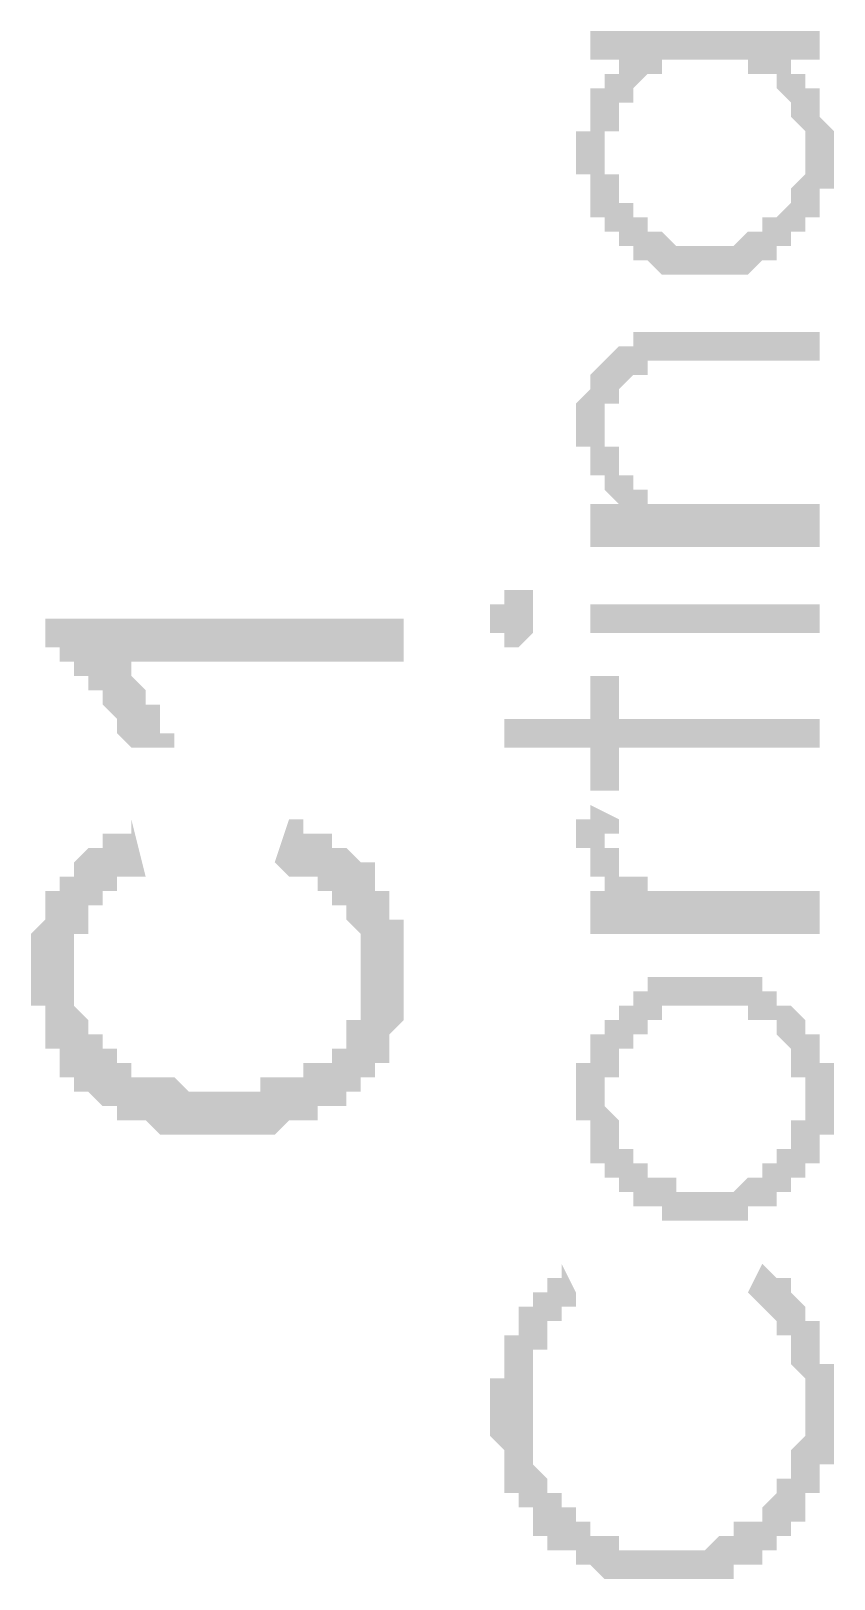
# Model space of a CAD drawing. Header units: inches. Extents: x 17 to 643, y -49 to 16.
# Drawn here: x 606.351 to 606.791, y -35.378 to -34.529 of the extents above; entities that cross this region are included whole.
import ezdxf

# ---------------------------------------------------------------- set-up
doc = ezdxf.new("R2010")
doc.units = ezdxf.units.IN
doc.header["$MEASUREMENT"] = 0
doc.layers.add('PDF_Rellenos sólidos', color=7, linetype='Continuous')

msp = doc.modelspace()

# ---------------------------------------------------------------- hatches: boundary and pattern name
at = {"layer": 'PDF_Rellenos sólidos', "transparency": 33554559}
h = msp.add_hatch(color=256, dxfattribs=at)
h.paths.add_polyline_path([(606.65773, -34.52918), (606.78349, -34.52918), (606.78349, -34.5449), (606.75991, -34.5449), (606.76777, -34.5449), (606.76777, -34.5449), (606.76777, -34.55276), (606.76777, -34.55276), (606.77563, -34.55276), (606.77563, -34.55276), (606.77563, -34.56062), (606.77563, -34.56062), (606.77563, -34.56062), (606.78349, -34.56062), (606.78349, -34.56848), (606.78349, -34.56848), (606.78349, -34.56848), (606.78349, -34.56848), (606.78349, -34.57634), (606.78349, -34.57634), (606.78349, -34.57634), (606.78349, -34.57634), (606.79135, -34.5842), (606.79135, -34.5842), (606.79135, -34.5842), (606.79135, -34.59206), (606.79135, -34.59206), (606.79135, -34.59206), (606.79135, -34.59992), (606.79135, -34.59992), (606.79135, -34.59992), (606.79135, -34.59992), (606.79135, -34.60778), (606.79135, -34.60778), (606.79135, -34.60778), (606.79135, -34.61564), (606.79135, -34.61564), (606.78349, -34.61564), (606.78349, -34.61564), (606.78349, -34.6235), (606.78349, -34.6235), (606.78349, -34.6235), (606.78349, -34.6235), (606.78349, -34.63136), (606.78349, -34.63136), (606.77563, -34.63136), (606.77563, -34.63136), (606.77563, -34.63922), (606.77563, -34.63922), (606.77563, -34.63922), (606.76777, -34.63922), (606.76777, -34.64708), (606.76777, -34.64708), (606.76777, -34.64708), (606.76777, -34.64708), (606.75991, -34.64708), (606.75991, -34.65494), (606.75991, -34.65494), (606.75991, -34.65494), (606.75205, -34.65494), (606.75205, -34.65494), (606.75205, -34.65494), (606.74419, -34.6628), (606.74419, -34.6628), (606.74419, -34.6628), (606.74419, -34.6628), (606.73633, -34.6628), (606.73633, -34.6628), (606.73633, -34.6628), (606.72847, -34.6628), (606.72847, -34.6628), (606.72847, -34.6628), (606.72061, -34.6628), (606.72061, -34.6628), (606.72061, -34.6628), (606.72061, -34.6628), (606.71275, -34.6628), (606.71275, -34.6628), (606.71275, -34.6628), (606.70489, -34.6628), (606.70489, -34.6628), (606.70489, -34.6628), (606.70489, -34.6628), (606.69703, -34.6628), (606.69703, -34.6628), (606.69703, -34.6628), (606.68917, -34.65494), (606.68917, -34.65494), (606.68917, -34.65494), (606.68917, -34.65494), (606.68131, -34.65494), (606.68131, -34.65494), (606.68131, -34.65494), (606.68131, -34.64708), (606.67345, -34.64708), (606.67345, -34.64708), (606.67345, -34.64708), (606.67345, -34.64708), (606.67345, -34.63922), (606.66559, -34.63922), (606.66559, -34.63922), (606.66559, -34.63922), (606.66559, -34.63136), (606.66559, -34.63136), (606.65773, -34.63136), (606.65773, -34.63136), (606.65773, -34.6235), (606.65773, -34.6235), (606.65773, -34.6235), (606.65773, -34.6235), (606.65773, -34.61564), (606.65773, -34.61564), (606.65773, -34.61564), (606.65773, -34.60778), (606.64987, -34.60778), (606.64987, -34.60778), (606.64987, -34.60778), (606.64987, -34.59992), (606.64987, -34.59992), (606.64987, -34.59992), (606.64987, -34.59992), (606.64987, -34.59206), (606.64987, -34.59206), (606.64987, -34.59206), (606.64987, -34.5842), (606.64987, -34.5842), (606.65773, -34.5842), (606.65773, -34.57634), (606.65773, -34.57634), (606.65773, -34.57634), (606.65773, -34.57634), (606.65773, -34.56848), (606.65773, -34.56848), (606.65773, -34.56848), (606.65773, -34.56848), (606.65773, -34.56062), (606.66559, -34.56062), (606.66559, -34.56062), (606.66559, -34.56062), (606.66559, -34.55276), (606.66559, -34.55276), (606.67345, -34.55276), (606.67345, -34.55276), (606.67345, -34.55276), (606.67345, -34.5449), (606.68131, -34.5449), (606.68131, -34.5449), (606.65773, -34.5449)], flags=0)
h.paths.add_polyline_path([(606.66559, -34.59206), (606.66559, -34.59992), (606.66559, -34.59992), (606.66559, -34.59992), (606.66559, -34.60778), (606.67345, -34.60778), (606.67345, -34.60778), (606.67345, -34.61564), (606.67345, -34.61564), (606.67345, -34.61564), (606.67345, -34.61564), (606.67345, -34.6235), (606.67345, -34.6235), (606.67345, -34.6235), (606.68131, -34.6235), (606.68131, -34.6235), (606.68131, -34.63136), (606.68131, -34.63136), (606.68131, -34.63136), (606.68917, -34.63136), (606.68917, -34.63922), (606.68917, -34.63922), (606.68917, -34.63922), (606.69703, -34.63922), (606.69703, -34.63922), (606.69703, -34.63922), (606.69703, -34.63922), (606.70489, -34.64708), (606.70489, -34.64708), (606.70489, -34.64708), (606.70489, -34.64708), (606.71275, -34.64708), (606.71275, -34.64708), (606.71275, -34.64708), (606.72061, -34.64708), (606.72061, -34.64708), (606.72061, -34.64708), (606.72061, -34.64708), (606.72847, -34.64708), (606.72847, -34.64708), (606.72847, -34.64708), (606.73633, -34.64708), (606.73633, -34.64708), (606.73633, -34.64708), (606.73633, -34.64708), (606.74419, -34.63922), (606.74419, -34.63922), (606.74419, -34.63922), (606.74419, -34.63922), (606.75205, -34.63922), (606.75205, -34.63922), (606.75205, -34.63922), (606.75205, -34.63136), (606.75991, -34.63136), (606.75991, -34.63136), (606.75991, -34.63136), (606.75991, -34.63136), (606.76777, -34.6235), (606.76777, -34.6235), (606.76777, -34.6235), (606.76777, -34.6235), (606.76777, -34.61564), (606.76777, -34.61564), (606.76777, -34.61564), (606.76777, -34.61564), (606.77563, -34.60778), (606.77563, -34.60778), (606.77563, -34.60778), (606.77563, -34.59992), (606.77563, -34.59992), (606.77563, -34.59992), (606.77563, -34.59206), (606.77563, -34.59206), (606.77563, -34.59206), (606.77563, -34.59206), (606.77563, -34.59206), (606.77563, -34.5842), (606.77563, -34.5842), (606.77563, -34.5842), (606.76777, -34.57634), (606.76777, -34.57634), (606.76777, -34.57634), (606.76777, -34.56848), (606.76777, -34.56848), (606.76777, -34.56848), (606.76777, -34.56848), (606.76777, -34.56848), (606.75991, -34.56062), (606.75991, -34.56062), (606.75991, -34.56062), (606.75991, -34.56062), (606.75991, -34.55276), (606.75205, -34.55276), (606.75205, -34.55276), (606.75205, -34.55276), (606.75205, -34.55276), (606.75205, -34.55276), (606.74419, -34.55276), (606.74419, -34.5449), (606.74419, -34.5449), (606.73633, -34.5449), (606.73633, -34.5449), (606.73633, -34.5449), (606.73633, -34.5449), (606.72847, -34.5449), (606.72847, -34.5449), (606.72847, -34.5449), (606.72061, -34.5449), (606.72061, -34.5449), (606.72061, -34.5449), (606.71275, -34.5449), (606.71275, -34.5449), (606.71275, -34.5449), (606.71275, -34.5449), (606.70489, -34.5449), (606.70489, -34.5449), (606.70489, -34.5449), (606.69703, -34.5449), (606.69703, -34.5449), (606.69703, -34.55276), (606.69703, -34.55276), (606.68917, -34.55276), (606.68917, -34.55276), (606.68917, -34.55276), (606.68917, -34.55276), (606.68131, -34.56062), (606.68131, -34.56062), (606.68131, -34.56062), (606.68131, -34.56062), (606.68131, -34.56062), (606.68131, -34.56848), (606.67345, -34.56848), (606.67345, -34.56848), (606.67345, -34.56848), (606.67345, -34.57634), (606.67345, -34.57634), (606.67345, -34.57634), (606.67345, -34.5842), (606.67345, -34.5842), (606.66559, -34.5842), (606.66559, -34.5842), (606.66559, -34.59206), (606.66559, -34.59206), (606.66559, -34.59206)], flags=0)
for points in [[(606.65773, -34.81215), (606.65773, -34.78857), (606.68131, -34.78857), (606.67345, -34.78857), (606.67345, -34.78857), (606.67345, -34.78857), (606.67345, -34.78857), (606.66559, -34.78071), (606.66559, -34.78071), (606.66559, -34.78071), (606.66559, -34.78071), (606.66559, -34.77285), (606.66559, -34.77285), (606.65773, -34.77285), (606.65773, -34.77285), (606.65773, -34.77285), (606.65773, -34.76499), (606.65773, -34.76499), (606.65773, -34.76499), (606.65773, -34.75713), (606.65773, -34.75713), (606.64987, -34.75713), (606.64987, -34.74927), (606.64987, -34.74927), (606.64987, -34.74927), (606.64987, -34.74927), (606.64987, -34.7414), (606.64987, -34.7414), (606.64987, -34.7414), (606.64987, -34.73354), (606.64987, -34.73354), (606.64987, -34.73354), (606.64987, -34.73354), (606.65773, -34.72568), (606.65773, -34.72568), (606.65773, -34.72568), (606.65773, -34.71782), (606.65773, -34.71782), (606.65773, -34.71782), (606.65773, -34.71782), (606.65773, -34.71782), (606.66559, -34.70996), (606.66559, -34.70996), (606.66559, -34.70996), (606.66559, -34.70996), (606.67345, -34.7021), (606.67345, -34.7021), (606.67345, -34.7021), (606.67345, -34.7021), (606.68131, -34.7021), (606.68131, -34.7021), (606.68131, -34.7021), (606.68131, -34.7021), (606.68131, -34.69424), (606.68917, -34.69424), (606.68917, -34.69424), (606.68917, -34.69424), (606.69703, -34.69424), (606.69703, -34.69424), (606.69703, -34.69424), (606.69703, -34.69424), (606.70489, -34.69424), (606.70489, -34.69424), (606.71275, -34.69424), (606.71275, -34.69424), (606.71275, -34.69424), (606.72061, -34.69424), (606.72061, -34.69424), (606.78349, -34.69424), (606.78349, -34.70996), (606.72061, -34.70996), (606.72061, -34.70996), (606.72061, -34.70996), (606.71275, -34.70996), (606.71275, -34.70996), (606.70489, -34.70996), (606.70489, -34.70996), (606.70489, -34.70996), (606.69703, -34.70996), (606.69703, -34.70996), (606.69703, -34.70996), (606.69703, -34.70996), (606.69703, -34.70996), (606.69703, -34.70996), (606.68917, -34.70996), (606.68917, -34.71782), (606.68917, -34.71782), (606.68131, -34.71782), (606.68131, -34.71782), (606.68131, -34.71782), (606.68131, -34.71782), (606.67345, -34.72568), (606.67345, -34.72568), (606.67345, -34.72568), (606.67345, -34.72568), (606.67345, -34.72568), (606.67345, -34.73354), (606.67345, -34.73354), (606.66559, -34.73354), (606.66559, -34.73354), (606.66559, -34.7414), (606.66559, -34.7414), (606.66559, -34.7414), (606.66559, -34.74927), (606.66559, -34.74927), (606.66559, -34.74927), (606.66559, -34.74927), (606.66559, -34.75713), (606.66559, -34.75713), (606.67345, -34.75713), (606.67345, -34.76499), (606.67345, -34.76499), (606.67345, -34.76499), (606.67345, -34.76499), (606.67345, -34.77285), (606.68131, -34.77285), (606.68131, -34.77285), (606.68131, -34.77285), (606.68131, -34.78071), (606.68131, -34.78071), (606.68131, -34.78071), (606.68917, -34.78071), (606.68917, -34.78071), (606.68917, -34.78071), (606.68917, -34.78857), (606.69703, -34.78857), (606.69703, -34.78857), (606.69703, -34.78857), (606.70489, -34.78857), (606.70489, -34.78857), (606.70489, -34.78857), (606.70489, -34.78857), (606.70489, -34.78857), (606.71275, -34.78857), (606.71275, -34.78857), (606.71275, -34.78857), (606.71275, -34.78857), (606.72061, -34.78857), (606.72061, -34.78857), (606.72061, -34.78857), (606.72847, -34.78857), (606.72847, -34.78857), (606.73633, -34.78857), (606.73633, -34.78857), (606.73633, -34.78857), (606.78349, -34.78857), (606.78349, -34.81215)], [(606.55555, -34.85145), (606.55555, -34.87503), (606.39835, -34.87503), (606.39835, -34.87503), (606.39835, -34.87503), (606.40621, -34.87503), (606.40621, -34.88289), (606.40621, -34.88289), (606.40621, -34.88289), (606.41407, -34.89075), (606.41407, -34.89075), (606.41407, -34.89075), (606.41407, -34.89861), (606.41407, -34.89861), (606.41407, -34.89861), (606.42193, -34.89861), (606.42193, -34.90647), (606.42193, -34.90647), (606.42193, -34.90647), (606.42193, -34.91433), (606.42193, -34.91433), (606.42979, -34.91433), (606.42979, -34.92219), (606.42979, -34.92219), (606.42979, -34.92219), (606.40621, -34.92219), (606.40621, -34.92219), (606.39835, -34.91433), (606.39835, -34.91433), (606.39835, -34.91433), (606.39835, -34.90647), (606.39835, -34.90647), (606.39835, -34.90647), (606.39049, -34.89861), (606.39049, -34.89861), (606.39049, -34.89861), (606.39049, -34.89861), (606.39049, -34.89075), (606.38263, -34.89075), (606.38263, -34.89075), (606.38263, -34.88289), (606.38263, -34.88289), (606.38263, -34.88289), (606.37477, -34.88289), (606.37477, -34.88289), (606.37477, -34.87503), (606.37477, -34.87503), (606.36691, -34.87503), (606.36691, -34.87503), (606.36691, -34.86717), (606.35905, -34.86717), (606.35905, -34.86717), (606.35905, -34.86717), (606.35905, -34.86717), (606.35905, -34.86717), (606.35905, -34.85145)], [(606.61057, -34.92219), (606.61057, -34.90647), (606.65773, -34.90647), (606.65773, -34.88289), (606.67345, -34.88289), (606.67345, -34.90647), (606.78349, -34.90647), (606.78349, -34.92219), (606.67345, -34.92219), (606.67345, -34.94577), (606.65773, -34.94577), (606.65773, -34.92219)], [(606.65773, -35.02437), (606.65773, -35.00079), (606.67345, -35.00079), (606.67345, -35.00079), (606.67345, -35.00079), (606.66559, -35.00079), (606.66559, -35.00079), (606.66559, -34.99293), (606.66559, -34.99293), (606.65773, -34.99293), (606.65773, -34.99293), (606.65773, -34.98507), (606.65773, -34.98507), (606.65773, -34.98507), (606.65773, -34.98507), (606.65773, -34.97721), (606.64987, -34.97721), (606.64987, -34.97721), (606.64987, -34.97721), (606.64987, -34.96935), (606.64987, -34.96935), (606.64987, -34.96935), (606.64987, -34.96935), (606.64987, -34.96149), (606.65773, -34.96149), (606.65773, -34.96149), (606.65773, -34.95363), (606.65773, -34.95363), (606.67345, -34.96149), (606.67345, -34.96935), (606.66559, -34.96935), (606.66559, -34.96935), (606.66559, -34.96935), (606.66559, -34.97721), (606.66559, -34.97721), (606.67345, -34.97721), (606.67345, -34.98507), (606.67345, -34.98507), (606.67345, -34.98507), (606.67345, -34.98507), (606.67345, -34.98507), (606.67345, -34.99293), (606.68131, -34.99293), (606.68131, -34.99293), (606.68131, -34.99293), (606.68131, -34.99293), (606.68917, -34.99293), (606.68917, -35.00079), (606.68917, -35.00079), (606.69703, -35.00079), (606.69703, -35.00079), (606.69703, -35.00079), (606.69703, -35.00079), (606.69703, -35.00079), (606.70489, -35.00079), (606.70489, -35.00079), (606.70489, -35.00079), (606.70489, -35.00079), (606.70489, -35.00079), (606.71275, -35.00079), (606.71275, -35.00079), (606.71275, -35.00079), (606.72061, -35.00079), (606.72061, -35.00079), (606.72061, -35.00079), (606.72847, -35.00079), (606.72847, -35.00079), (606.73633, -35.00079), (606.73633, -35.00079), (606.74419, -35.00079), (606.74419, -35.00079), (606.78349, -35.00079), (606.78349, -35.02437)], [(606.48481, -34.98507), (606.49267, -34.96149), (606.49267, -34.96149), (606.49267, -34.96149), (606.50053, -34.96149), (606.50053, -34.96149), (606.50053, -34.96935), (606.50839, -34.96935), (606.50839, -34.96935), (606.50839, -34.96935), (606.51625, -34.96935), (606.51625, -34.96935), (606.51625, -34.97721), (606.52411, -34.97721), (606.52411, -34.97721), (606.52411, -34.97721), (606.52411, -34.97721), (606.53197, -34.98507), (606.53197, -34.98507), (606.53197, -34.98507), (606.53197, -34.98507), (606.53983, -34.98507), (606.53983, -34.99293), (606.53983, -34.99293), (606.53983, -34.99293), (606.53983, -34.99293), (606.53983, -35.00079), (606.54769, -35.00079), (606.54769, -35.00079), (606.54769, -35.00079), (606.54769, -35.00865), (606.54769, -35.00865), (606.54769, -35.00865), (606.54769, -35.01651), (606.55555, -35.01651), (606.55555, -35.01651), (606.55555, -35.02437), (606.55555, -35.02437), (606.55555, -35.02437), (606.55555, -35.03223), (606.55555, -35.03223), (606.55555, -35.03223), (606.55555, -35.04009), (606.55555, -35.04009), (606.55555, -35.04009), (606.55555, -35.04795), (606.55555, -35.04795), (606.55555, -35.05581), (606.55555, -35.05581), (606.55555, -35.05581), (606.55555, -35.06367), (606.55555, -35.06367), (606.55555, -35.06367), (606.55555, -35.07153), (606.55555, -35.07153), (606.55555, -35.07153), (606.54769, -35.07939), (606.54769, -35.07939), (606.54769, -35.07939), (606.54769, -35.08725), (606.54769, -35.08725), (606.54769, -35.08725), (606.54769, -35.08725), (606.54769, -35.09511), (606.53983, -35.09511), (606.53983, -35.09511), (606.53983, -35.09511), (606.53983, -35.10297), (606.53983, -35.10297), (606.53197, -35.10297), (606.53197, -35.10297), (606.53197, -35.11083), (606.53197, -35.11083), (606.52411, -35.11083), (606.52411, -35.11083), (606.52411, -35.11869), (606.52411, -35.11869), (606.51625, -35.11869), (606.51625, -35.11869), (606.51625, -35.11869), (606.50839, -35.11869), (606.50839, -35.12655), (606.50839, -35.12655), (606.50053, -35.12655), (606.50053, -35.12655), (606.50053, -35.12655), (606.49267, -35.12655), (606.49267, -35.12655), (606.49267, -35.12655), (606.48481, -35.13441), (606.48481, -35.13441), (606.48481, -35.13441), (606.47695, -35.13441), (606.47695, -35.13441), (606.47695, -35.13441), (606.46909, -35.13441), (606.46909, -35.13441), (606.46909, -35.13441), (606.46123, -35.13441), (606.46123, -35.13441), (606.46123, -35.13441), (606.45337, -35.13441), (606.45337, -35.13441), (606.45337, -35.13441), (606.44551, -35.13441), (606.44551, -35.13441), (606.43765, -35.13441), (606.43765, -35.13441), (606.43765, -35.13441), (606.42979, -35.13441), (606.42979, -35.13441), (606.42979, -35.13441), (606.42193, -35.13441), (606.42193, -35.13441), (606.42193, -35.13441), (606.41407, -35.12655), (606.41407, -35.12655), (606.41407, -35.12655), (606.40621, -35.12655), (606.40621, -35.12655), (606.40621, -35.12655), (606.39835, -35.12655), (606.39835, -35.12655), (606.39835, -35.12655), (606.39835, -35.11869), (606.39049, -35.11869), (606.39049, -35.11869), (606.39049, -35.11869), (606.39049, -35.11869), (606.38263, -35.11083), (606.38263, -35.11083), (606.38263, -35.11083), (606.38263, -35.11083), (606.37477, -35.11083), (606.37477, -35.10297), (606.37477, -35.10297), (606.37477, -35.10297), (606.36691, -35.10297), (606.36691, -35.09511), (606.36691, -35.09511), (606.36691, -35.09511), (606.36691, -35.08725), (606.36691, -35.08725), (606.35905, -35.08725), (606.35905, -35.07939), (606.35905, -35.07939), (606.35905, -35.07939), (606.35905, -35.07153), (606.35905, -35.07153), (606.35905, -35.07153), (606.35905, -35.07153), (606.35905, -35.06367), (606.35119, -35.06367), (606.35119, -35.05581), (606.35119, -35.05581), (606.35119, -35.05581), (606.35119, -35.04795), (606.35119, -35.04795), (606.35119, -35.04795), (606.35119, -35.04009), (606.35119, -35.04009), (606.35119, -35.04009), (606.35119, -35.04009), (606.35119, -35.03223), (606.35119, -35.03223), (606.35119, -35.02437), (606.35119, -35.02437), (606.35119, -35.02437), (606.35905, -35.01651), (606.35905, -35.01651), (606.35905, -35.01651), (606.35905, -35.00865), (606.35905, -35.00865), (606.35905, -35.00865), (606.35905, -35.00865), (606.35905, -35.00079), (606.36691, -35.00079), (606.36691, -35.00079), (606.36691, -34.99293), (606.36691, -34.99293), (606.36691, -34.99293), (606.36691, -34.99293), (606.37477, -34.99293), (606.37477, -34.98507), (606.37477, -34.98507), (606.37477, -34.98507), (606.37477, -34.98507), (606.38263, -34.97721), (606.38263, -34.97721), (606.38263, -34.97721), (606.39049, -34.97721), (606.39049, -34.97721), (606.39049, -34.96935), (606.39049, -34.96935), (606.39835, -34.96935), (606.39835, -34.96935), (606.39835, -34.96935), (606.40621, -34.96935), (606.40621, -34.96935), (606.40621, -34.96149), (606.40621, -34.96149), (606.41407, -34.99293), (606.41407, -34.99293), (606.40621, -34.99293), (606.40621, -34.99293), (606.40621, -34.99293), (606.39835, -34.99293), (606.39835, -35.00079), (606.39835, -35.00079), (606.39835, -35.00079), (606.39049, -35.00079), (606.39049, -35.00079), (606.39049, -35.00865), (606.39049, -35.00865), (606.38263, -35.00865), (606.38263, -35.00865), (606.38263, -35.01651), (606.38263, -35.01651), (606.38263, -35.01651), (606.38263, -35.01651), (606.38263, -35.02437), (606.37477, -35.02437), (606.37477, -35.02437), (606.37477, -35.03223), (606.37477, -35.03223), (606.37477, -35.03223), (606.37477, -35.04009), (606.37477, -35.04009), (606.37477, -35.04009), (606.37477, -35.04795), (606.37477, -35.04795), (606.37477, -35.05581), (606.37477, -35.05581), (606.37477, -35.05581), (606.37477, -35.06367), (606.37477, -35.06367), (606.37477, -35.06367), (606.38263, -35.07153), (606.38263, -35.07153), (606.38263, -35.07153), (606.38263, -35.07153), (606.38263, -35.07939), (606.38263, -35.07939), (606.38263, -35.07939), (606.39049, -35.07939), (606.39049, -35.08725), (606.39049, -35.08725), (606.39049, -35.08725), (606.39835, -35.08725), (606.39835, -35.09511), (606.39835, -35.09511), (606.39835, -35.09511), (606.40621, -35.09511), (606.40621, -35.09511), (606.40621, -35.10297), (606.41407, -35.10297), (606.41407, -35.10297), (606.41407, -35.10297), (606.41407, -35.10297), (606.42193, -35.10297), (606.42193, -35.10297), (606.42193, -35.10297), (606.42979, -35.10297), (606.42979, -35.10297), (606.42979, -35.10297), (606.43765, -35.11083), (606.43765, -35.11083), (606.44551, -35.11083), (606.44551, -35.11083), (606.44551, -35.11083), (606.45337, -35.11083), (606.45337, -35.11083), (606.45337, -35.11083), (606.46123, -35.11083), (606.46123, -35.11083), (606.46123, -35.11083), (606.46909, -35.11083), (606.46909, -35.11083), (606.47695, -35.11083), (606.47695, -35.10297), (606.47695, -35.10297), (606.48481, -35.10297), (606.48481, -35.10297), (606.48481, -35.10297), (606.48481, -35.10297), (606.49267, -35.10297), (606.49267, -35.10297), (606.49267, -35.10297), (606.49267, -35.10297), (606.50053, -35.10297), (606.50053, -35.09511), (606.50053, -35.09511), (606.50839, -35.09511), (606.50839, -35.09511), (606.50839, -35.09511), (606.51625, -35.09511), (606.51625, -35.08725), (606.51625, -35.08725), (606.51625, -35.08725), (606.52411, -35.08725), (606.52411, -35.07939), (606.52411, -35.07939), (606.52411, -35.07939), (606.52411, -35.07939), (606.52411, -35.07153), (606.53197, -35.07153), (606.53197, -35.07153), (606.53197, -35.06367), (606.53197, -35.06367), (606.53197, -35.06367), (606.53197, -35.05581), (606.53197, -35.05581), (606.53197, -35.05581), (606.53197, -35.04795), (606.53197, -35.04795), (606.53197, -35.04795), (606.53197, -35.04009), (606.53197, -35.04009), (606.53197, -35.04009), (606.53197, -35.03223), (606.53197, -35.03223), (606.53197, -35.03223), (606.53197, -35.02437), (606.53197, -35.02437), (606.53197, -35.02437), (606.52411, -35.01651), (606.52411, -35.01651), (606.52411, -35.01651), (606.52411, -35.00865), (606.52411, -35.00865), (606.52411, -35.00865), (606.51625, -35.00865), (606.51625, -35.00079), (606.51625, -35.00079), (606.51625, -35.00079), (606.50839, -35.00079), (606.50839, -35.00079), (606.50839, -35.00079), (606.50839, -34.99293), (606.50053, -34.99293), (606.50053, -34.99293), (606.50053, -34.99293), (606.49267, -34.99293), (606.49267, -34.99293), (606.49267, -34.99293), (606.48481, -34.98507), (606.48481, -34.98507), (606.48481, -34.98507)], [(606.64201, -35.20515), (606.64987, -35.22087), (606.64987, -35.22087), (606.64987, -35.22873), (606.64987, -35.22873), (606.64201, -35.22873), (606.64201, -35.22873), (606.64201, -35.22873), (606.64201, -35.23659), (606.64201, -35.23659), (606.63415, -35.23659), (606.63415, -35.23659), (606.63415, -35.24445), (606.63415, -35.24445), (606.63415, -35.24445), (606.63415, -35.24445), (606.63415, -35.25231), (606.62629, -35.25231), (606.62629, -35.25231), (606.62629, -35.26017), (606.62629, -35.26017), (606.62629, -35.26017), (606.62629, -35.26017), (606.62629, -35.26803), (606.62629, -35.26803), (606.62629, -35.26803), (606.62629, -35.27589), (606.62629, -35.27589), (606.62629, -35.27589), (606.62629, -35.28375), (606.62629, -35.28375), (606.62629, -35.28375), (606.62629, -35.29161), (606.62629, -35.29161), (606.62629, -35.29161), (606.62629, -35.29161), (606.62629, -35.29947), (606.62629, -35.29947), (606.62629, -35.29947), (606.62629, -35.30733), (606.62629, -35.30733), (606.62629, -35.30733), (606.62629, -35.31519), (606.62629, -35.31519), (606.62629, -35.31519), (606.62629, -35.31519), (606.63415, -35.32305), (606.63415, -35.32305), (606.63415, -35.32305), (606.63415, -35.32305), (606.63415, -35.33091), (606.63415, -35.33091), (606.64201, -35.33091), (606.64201, -35.33091), (606.64201, -35.33877), (606.64201, -35.33877), (606.64201, -35.33877), (606.64987, -35.33877), (606.64987, -35.34663), (606.64987, -35.34663), (606.64987, -35.34663), (606.64987, -35.34663), (606.65773, -35.34663), (606.65773, -35.35449), (606.65773, -35.35449), (606.65773, -35.35449), (606.66559, -35.35449), (606.66559, -35.35449), (606.66559, -35.35449), (606.66559, -35.35449), (606.67345, -35.35449), (606.67345, -35.35449), (606.67345, -35.36235), (606.68131, -35.36235), (606.68131, -35.36235), (606.68131, -35.36235), (606.68131, -35.36235), (606.68917, -35.36235), (606.68917, -35.36235), (606.68917, -35.36235), (606.69703, -35.36235), (606.69703, -35.36235), (606.69703, -35.36235), (606.70489, -35.36235), (606.70489, -35.36235), (606.70489, -35.36235), (606.70489, -35.36235), (606.71275, -35.36235), (606.71275, -35.36235), (606.71275, -35.36235), (606.72061, -35.36235), (606.72061, -35.36235), (606.72061, -35.36235), (606.72847, -35.35449), (606.72847, -35.35449), (606.72847, -35.35449), (606.72847, -35.35449), (606.73633, -35.35449), (606.73633, -35.35449), (606.73633, -35.35449), (606.73633, -35.34663), (606.74419, -35.34663), (606.74419, -35.34663), (606.74419, -35.34663), (606.74419, -35.34663), (606.75205, -35.34663), (606.75205, -35.33877), (606.75205, -35.33877), (606.75205, -35.33877), (606.75205, -35.33877), (606.75991, -35.33091), (606.75991, -35.33091), (606.75991, -35.33091), (606.75991, -35.33091), (606.75991, -35.32305), (606.75991, -35.32305), (606.76777, -35.32305), (606.76777, -35.32305), (606.76777, -35.31519), (606.76777, -35.31519), (606.76777, -35.31519), (606.76777, -35.31519), (606.76777, -35.30733), (606.76777, -35.30733), (606.76777, -35.30733), (606.77563, -35.29947), (606.77563, -35.29947), (606.77563, -35.29947), (606.77563, -35.29947), (606.77563, -35.29161), (606.77563, -35.29161), (606.77563, -35.29161), (606.77563, -35.28375), (606.77563, -35.28375), (606.77563, -35.28375), (606.77563, -35.27589), (606.77563, -35.27589), (606.77563, -35.27589), (606.77563, -35.26803), (606.77563, -35.26803), (606.77563, -35.26803), (606.77563, -35.26803), (606.76777, -35.26017), (606.76777, -35.26017), (606.76777, -35.26017), (606.76777, -35.25231), (606.76777, -35.25231), (606.76777, -35.25231), (606.76777, -35.25231), (606.76777, -35.24445), (606.76777, -35.24445), (606.75991, -35.24445), (606.75991, -35.24445), (606.75991, -35.23659), (606.75991, -35.23659), (606.75991, -35.23659), (606.75991, -35.23659), (606.75205, -35.22873), (606.75205, -35.22873), (606.75205, -35.22873), (606.75205, -35.22873), (606.74419, -35.22087), (606.74419, -35.22087), (606.74419, -35.22087), (606.75205, -35.20515), (606.75991, -35.21301), (606.75991, -35.21301), (606.75991, -35.21301), (606.75991, -35.21301), (606.76777, -35.21301), (606.76777, -35.22087), (606.76777, -35.22087), (606.76777, -35.22087), (606.76777, -35.22087), (606.77563, -35.22873), (606.77563, -35.22873), (606.77563, -35.22873), (606.77563, -35.22873), (606.77563, -35.23659), (606.77563, -35.23659), (606.78349, -35.23659), (606.78349, -35.23659), (606.78349, -35.24445), (606.78349, -35.24445), (606.78349, -35.24445), (606.78349, -35.24445), (606.78349, -35.25231), (606.78349, -35.25231), (606.78349, -35.25231), (606.78349, -35.26017), (606.79135, -35.26017), (606.79135, -35.26017), (606.79135, -35.26017), (606.79135, -35.26803), (606.79135, -35.26803), (606.79135, -35.26803), (606.79135, -35.27589), (606.79135, -35.27589), (606.79135, -35.27589), (606.79135, -35.28375), (606.79135, -35.28375), (606.79135, -35.28375), (606.79135, -35.29161), (606.79135, -35.29161), (606.79135, -35.29161), (606.79135, -35.29947), (606.79135, -35.29947), (606.79135, -35.29947), (606.79135, -35.29947), (606.79135, -35.30733), (606.79135, -35.30733), (606.79135, -35.30733), (606.79135, -35.31519), (606.78349, -35.31519), (606.78349, -35.31519), (606.78349, -35.32305), (606.78349, -35.32305), (606.78349, -35.32305), (606.78349, -35.32305), (606.78349, -35.33091), (606.78349, -35.33091), (606.78349, -35.33091), (606.77563, -35.33091), (606.77563, -35.33877), (606.77563, -35.33877), (606.77563, -35.33877), (606.77563, -35.33877), (606.77563, -35.34663), (606.76777, -35.34663), (606.76777, -35.34663), (606.76777, -35.34663), (606.76777, -35.35449), (606.76777, -35.35449), (606.75991, -35.35449), (606.75991, -35.35449), (606.75991, -35.35449), (606.75991, -35.35449), (606.75991, -35.36235), (606.75991, -35.36235), (606.75205, -35.36235), (606.75205, -35.36235), (606.75205, -35.36235), (606.75205, -35.37021), (606.74419, -35.37021), (606.74419, -35.37021), (606.74419, -35.37021), (606.73633, -35.37021), (606.73633, -35.37021), (606.73633, -35.37021), (606.73633, -35.37807), (606.72847, -35.37807), (606.72847, -35.37807), (606.72847, -35.37807), (606.72061, -35.37807), (606.72061, -35.37807), (606.72061, -35.37807), (606.72061, -35.37807), (606.71275, -35.37807), (606.71275, -35.37807), (606.71275, -35.37807), (606.70489, -35.37807), (606.70489, -35.37807), (606.70489, -35.37807), (606.69703, -35.37807), (606.69703, -35.37807), (606.69703, -35.37807), (606.69703, -35.37807), (606.68917, -35.37807), (606.68917, -35.37807), (606.68917, -35.37807), (606.68131, -35.37807), (606.68131, -35.37807), (606.68131, -35.37807), (606.67345, -35.37807), (606.67345, -35.37807), (606.67345, -35.37807), (606.67345, -35.37807), (606.66559, -35.37807), (606.66559, -35.37807), (606.66559, -35.37807), (606.65773, -35.37021), (606.65773, -35.37021), (606.65773, -35.37021), (606.65773, -35.37021), (606.64987, -35.37021), (606.64987, -35.37021), (606.64987, -35.37021), (606.64987, -35.36235), (606.64201, -35.36235), (606.64201, -35.36235), (606.64201, -35.36235), (606.64201, -35.36235), (606.63415, -35.36235), (606.63415, -35.35449), (606.63415, -35.35449), (606.63415, -35.35449), (606.63415, -35.35449), (606.62629, -35.35449), (606.62629, -35.34663), (606.62629, -35.34663), (606.62629, -35.34663), (606.62629, -35.34663), (606.62629, -35.33877), (606.61843, -35.33877), (606.61843, -35.33877), (606.61843, -35.33877), (606.61843, -35.33091), (606.61843, -35.33091), (606.61843, -35.33091), (606.61057, -35.33091), (606.61057, -35.32305), (606.61057, -35.32305), (606.61057, -35.32305), (606.61057, -35.32305), (606.61057, -35.31519), (606.61057, -35.31519), (606.61057, -35.31519), (606.61057, -35.30733), (606.61057, -35.30733), (606.61057, -35.30733), (606.60271, -35.29947), (606.60271, -35.29947), (606.60271, -35.29947), (606.60271, -35.29947), (606.60271, -35.29161), (606.60271, -35.29161), (606.60271, -35.29161), (606.60271, -35.28375), (606.60271, -35.28375), (606.60271, -35.28375), (606.60271, -35.28375), (606.60271, -35.27589), (606.60271, -35.27589), (606.60271, -35.27589), (606.60271, -35.26803), (606.60271, -35.26803), (606.61057, -35.26803), (606.61057, -35.26017), (606.61057, -35.26017), (606.61057, -35.26017), (606.61057, -35.25231), (606.61057, -35.25231), (606.61057, -35.25231), (606.61057, -35.25231), (606.61057, -35.24445), (606.61057, -35.24445), (606.61057, -35.24445), (606.61843, -35.24445), (606.61843, -35.23659), (606.61843, -35.23659), (606.61843, -35.23659), (606.61843, -35.22873), (606.61843, -35.22873), (606.62629, -35.22873), (606.62629, -35.22873), (606.62629, -35.22087), (606.62629, -35.22087), (606.62629, -35.22087), (606.63415, -35.22087), (606.63415, -35.22087), (606.63415, -35.21301), (606.63415, -35.21301), (606.63415, -35.21301), (606.64201, -35.21301), (606.64201, -35.20515), (606.64201, -35.20515)]]:
    msp.add_hatch(color=256, dxfattribs=at).paths.add_polyline_path(points)
h = msp.add_hatch(color=256, dxfattribs=at)
h.paths.add_polyline_path([(606.60271, -34.85145), (606.60271, -34.85145), (606.60271, -34.84359), (606.60271, -34.84359), (606.60271, -34.84359), (606.60271, -34.84359), (606.61057, -34.84359), (606.61057, -34.83573), (606.61057, -34.83573), (606.61057, -34.83573), (606.61843, -34.83573), (606.61843, -34.83573), (606.61843, -34.83573), (606.62629, -34.83573), (606.62629, -34.84359), (606.62629, -34.84359), (606.62629, -34.84359), (606.62629, -34.84359), (606.62629, -34.85145), (606.62629, -34.85145), (606.62629, -34.85145), (606.62629, -34.85145), (606.62629, -34.85931), (606.62629, -34.85931), (606.62629, -34.85931), (606.62629, -34.85931), (606.62629, -34.85931), (606.61843, -34.86717), (606.61843, -34.86717), (606.61843, -34.86717), (606.61843, -34.86717), (606.61057, -34.86717), (606.61057, -34.86717), (606.61057, -34.86717), (606.61057, -34.85931), (606.60271, -34.85931), (606.60271, -34.85931), (606.60271, -34.85931), (606.60271, -34.85145), (606.60271, -34.85145), (606.60271, -34.85145)], flags=0)
h.paths.add_polyline_path([(606.65773, -34.85931), (606.65773, -34.84359), (606.78349, -34.84359), (606.78349, -34.85931)], flags=0)
h = msp.add_hatch(color=256, dxfattribs=at)
h.paths.add_polyline_path([(606.64987, -35.11083), (606.64987, -35.11083), (606.64987, -35.11083), (606.64987, -35.10297), (606.64987, -35.10297), (606.64987, -35.10297), (606.64987, -35.09511), (606.65773, -35.09511), (606.65773, -35.09511), (606.65773, -35.09511), (606.65773, -35.08725), (606.65773, -35.08725), (606.65773, -35.08725), (606.65773, -35.08725), (606.65773, -35.07939), (606.65773, -35.07939), (606.66559, -35.07939), (606.66559, -35.07153), (606.66559, -35.07153), (606.66559, -35.07153), (606.66559, -35.07153), (606.67345, -35.07153), (606.67345, -35.06367), (606.67345, -35.06367), (606.67345, -35.06367), (606.67345, -35.06367), (606.68131, -35.06367), (606.68131, -35.05581), (606.68131, -35.05581), (606.68131, -35.05581), (606.68917, -35.05581), (606.68917, -35.05581), (606.68917, -35.05581), (606.68917, -35.04795), (606.69703, -35.04795), (606.69703, -35.04795), (606.69703, -35.04795), (606.70489, -35.04795), (606.70489, -35.04795), (606.70489, -35.04795), (606.70489, -35.04795), (606.71275, -35.04795), (606.71275, -35.04795), (606.71275, -35.04795), (606.72061, -35.04795), (606.72061, -35.04795), (606.72061, -35.04795), (606.72061, -35.04795), (606.72847, -35.04795), (606.72847, -35.04795), (606.72847, -35.04795), (606.73633, -35.04795), (606.73633, -35.04795), (606.73633, -35.04795), (606.74419, -35.04795), (606.74419, -35.04795), (606.74419, -35.04795), (606.74419, -35.04795), (606.75205, -35.04795), (606.75205, -35.05581), (606.75205, -35.05581), (606.75205, -35.05581), (606.75991, -35.05581), (606.75991, -35.05581), (606.75991, -35.05581), (606.75991, -35.06367), (606.76777, -35.06367), (606.76777, -35.06367), (606.76777, -35.06367), (606.76777, -35.06367), (606.77563, -35.07153), (606.77563, -35.07153), (606.77563, -35.07153), (606.77563, -35.07153), (606.77563, -35.07939), (606.78349, -35.07939), (606.78349, -35.07939), (606.78349, -35.07939), (606.78349, -35.08725), (606.78349, -35.08725), (606.78349, -35.08725), (606.78349, -35.08725), (606.78349, -35.09511), (606.78349, -35.09511), (606.79135, -35.09511), (606.79135, -35.10297), (606.79135, -35.10297), (606.79135, -35.10297), (606.79135, -35.10297), (606.79135, -35.11083), (606.79135, -35.11083), (606.79135, -35.11083), (606.79135, -35.11869), (606.79135, -35.11869), (606.79135, -35.11869), (606.79135, -35.12655), (606.79135, -35.12655), (606.79135, -35.12655), (606.79135, -35.13441), (606.78349, -35.13441), (606.78349, -35.13441), (606.78349, -35.13441), (606.78349, -35.14227), (606.78349, -35.14227), (606.78349, -35.14227), (606.78349, -35.15013), (606.78349, -35.15013), (606.77563, -35.15013), (606.77563, -35.15013), (606.77563, -35.15799), (606.77563, -35.15799), (606.77563, -35.15799), (606.77563, -35.15799), (606.76777, -35.15799), (606.76777, -35.16585), (606.76777, -35.16585), (606.76777, -35.16585), (606.75991, -35.16585), (606.75991, -35.16585), (606.75991, -35.17371), (606.75991, -35.17371), (606.75205, -35.17371), (606.75205, -35.17371), (606.75205, -35.17371), (606.75205, -35.17371), (606.74419, -35.17371), (606.74419, -35.18157), (606.74419, -35.18157), (606.73633, -35.18157), (606.73633, -35.18157), (606.73633, -35.18157), (606.73633, -35.18157), (606.72847, -35.18157), (606.72847, -35.18157), (606.72847, -35.18157), (606.72061, -35.18157), (606.72061, -35.18157), (606.72061, -35.18157), (606.71275, -35.18157), (606.71275, -35.18157), (606.71275, -35.18157), (606.71275, -35.18157), (606.70489, -35.18157), (606.70489, -35.18157), (606.70489, -35.18157), (606.69703, -35.18157), (606.69703, -35.18157), (606.69703, -35.17371), (606.68917, -35.17371), (606.68917, -35.17371), (606.68917, -35.17371), (606.68917, -35.17371), (606.68131, -35.17371), (606.68131, -35.17371), (606.68131, -35.16585), (606.68131, -35.16585), (606.67345, -35.16585), (606.67345, -35.16585), (606.67345, -35.16585), (606.67345, -35.16585), (606.67345, -35.15799), (606.66559, -35.15799), (606.66559, -35.15799), (606.66559, -35.15799), (606.66559, -35.15013), (606.66559, -35.15013), (606.66559, -35.15013), (606.65773, -35.15013), (606.65773, -35.14227), (606.65773, -35.14227), (606.65773, -35.14227), (606.65773, -35.14227), (606.65773, -35.13441), (606.65773, -35.13441), (606.65773, -35.13441), (606.65773, -35.12655), (606.64987, -35.12655), (606.64987, -35.12655), (606.64987, -35.11869), (606.64987, -35.11869), (606.64987, -35.11869), (606.64987, -35.11869), (606.64987, -35.11083)], flags=0)
h.paths.add_polyline_path([(606.66559, -35.11083), (606.66559, -35.11869), (606.66559, -35.11869), (606.66559, -35.11869), (606.67345, -35.12655), (606.67345, -35.12655), (606.67345, -35.12655), (606.67345, -35.12655), (606.67345, -35.13441), (606.67345, -35.13441), (606.67345, -35.13441), (606.67345, -35.14227), (606.67345, -35.14227), (606.68131, -35.14227), (606.68131, -35.14227), (606.68131, -35.15013), (606.68131, -35.15013), (606.68131, -35.15013), (606.68917, -35.15013), (606.68917, -35.15013), (606.68917, -35.15799), (606.68917, -35.15799), (606.69703, -35.15799), (606.69703, -35.15799), (606.69703, -35.15799), (606.69703, -35.15799), (606.70489, -35.15799), (606.70489, -35.16585), (606.70489, -35.16585), (606.71275, -35.16585), (606.71275, -35.16585), (606.71275, -35.16585), (606.71275, -35.16585), (606.72061, -35.16585), (606.72061, -35.16585), (606.72061, -35.16585), (606.72061, -35.16585), (606.72847, -35.16585), (606.72847, -35.16585), (606.72847, -35.16585), (606.73633, -35.16585), (606.73633, -35.16585), (606.73633, -35.16585), (606.74419, -35.15799), (606.74419, -35.15799), (606.74419, -35.15799), (606.74419, -35.15799), (606.74419, -35.15799), (606.75205, -35.15799), (606.75205, -35.15799), (606.75205, -35.15013), (606.75991, -35.15013), (606.75991, -35.15013), (606.75991, -35.15013), (606.75991, -35.15013), (606.75991, -35.14227), (606.76777, -35.14227), (606.76777, -35.14227), (606.76777, -35.14227), (606.76777, -35.13441), (606.76777, -35.13441), (606.76777, -35.13441), (606.76777, -35.13441), (606.76777, -35.12655), (606.77563, -35.12655), (606.77563, -35.12655), (606.77563, -35.11869), (606.77563, -35.11869), (606.77563, -35.11869), (606.77563, -35.11083), (606.77563, -35.11083), (606.77563, -35.11083), (606.77563, -35.10297), (606.77563, -35.10297), (606.77563, -35.10297), (606.76777, -35.10297), (606.76777, -35.09511), (606.76777, -35.09511), (606.76777, -35.09511), (606.76777, -35.08725), (606.76777, -35.08725), (606.76777, -35.08725), (606.76777, -35.08725), (606.75991, -35.07939), (606.75991, -35.07939), (606.75991, -35.07939), (606.75991, -35.07939), (606.75991, -35.07153), (606.75205, -35.07153), (606.75205, -35.07153), (606.75205, -35.07153), (606.74419, -35.07153), (606.74419, -35.07153), (606.74419, -35.06367), (606.74419, -35.06367), (606.73633, -35.06367), (606.73633, -35.06367), (606.73633, -35.06367), (606.72847, -35.06367), (606.72847, -35.06367), (606.72847, -35.06367), (606.72847, -35.06367), (606.72061, -35.06367), (606.72061, -35.06367), (606.72061, -35.06367), (606.71275, -35.06367), (606.71275, -35.06367), (606.71275, -35.06367), (606.71275, -35.06367), (606.70489, -35.06367), (606.70489, -35.06367), (606.70489, -35.06367), (606.69703, -35.06367), (606.69703, -35.07153), (606.69703, -35.07153), (606.69703, -35.07153), (606.68917, -35.07153), (606.68917, -35.07153), (606.68917, -35.07153), (606.68917, -35.07939), (606.68131, -35.07939), (606.68131, -35.07939), (606.68131, -35.07939), (606.68131, -35.07939), (606.68131, -35.08725), (606.68131, -35.08725), (606.67345, -35.08725), (606.67345, -35.08725), (606.67345, -35.09511), (606.67345, -35.09511), (606.67345, -35.09511), (606.67345, -35.09511), (606.67345, -35.10297), (606.67345, -35.10297), (606.66559, -35.10297), (606.66559, -35.11083), (606.66559, -35.11083), (606.66559, -35.11083), (606.66559, -35.11083)], flags=0)

doc.saveas('drawing.dxf')
